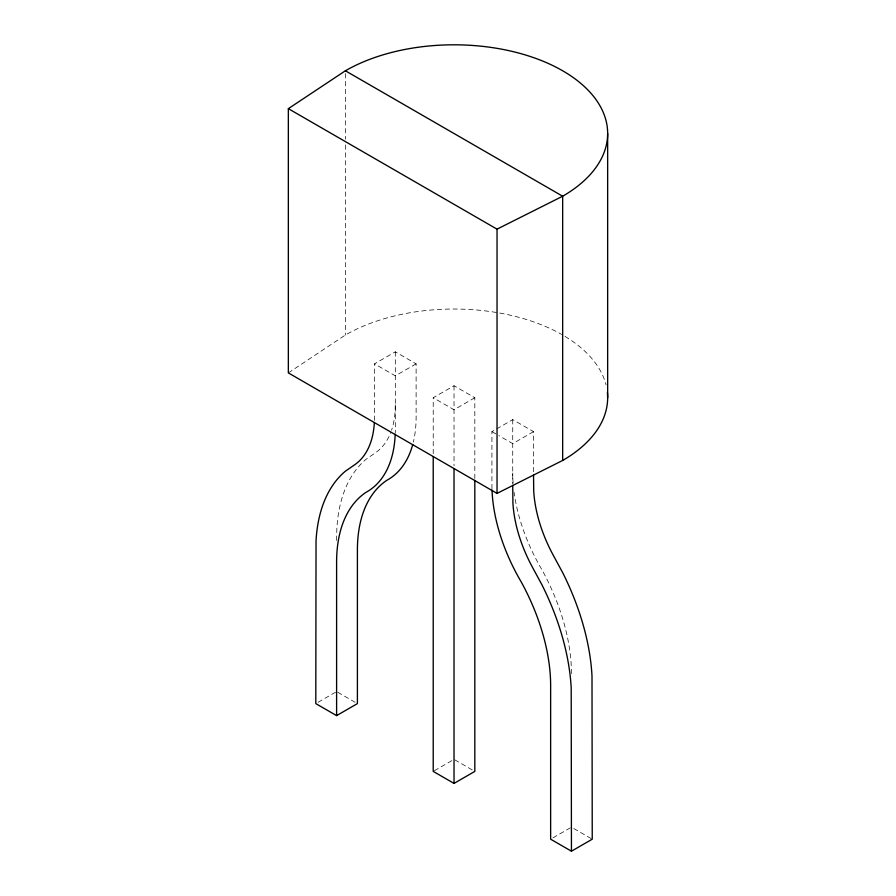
<?xml version="1.0" encoding="UTF-8"?>
<svg xmlns="http://www.w3.org/2000/svg" width="896" height="896" viewBox="0 0 896 896"><rect width="100%" height="100%" fill="white"/><g stroke="black" fill="none" stroke-linecap="round" stroke-linejoin="round"><path stroke-width="0.67" stroke-dasharray="4.48 3.36" d="M374.405 420.493L374.506 363.843L395.315 351.826L416.114 363.843L416.114 417.222A136.584 78.859 60 0 1 413.336 442.154M395.315 404.813L395.136 410.939A107.15 61.858 60 0 1 391.53 430.293M288.344 372.904L345.386 335.014A153.642 88.704 0 0 1 561.568 334.387M416.114 363.843L395.315 375.85L374.506 363.843M433.216 453.712L433.216 397.734L454.026 385.728L474.824 397.734L474.824 478.901M474.824 397.734L454.026 409.741L433.216 397.734M491.982 488.768A136.584 78.859 60 0 1 491.926 485.016L491.926 431.626L495.398 429.632M496.552 428.96L512.736 419.619L533.534 431.626L533.534 472.058M533.534 431.626L512.736 443.643L498.87 435.635M318.114 702.274L335.451 692.261M434.381 770.728L454.026 759.382L472.517 770.067M552.955 837.85L570.293 827.848M491.926 431.626L497.706 434.963M337.758 692.261L355.096 702.274M573.754 828.509L592.245 839.194M512.736 419.619L512.736 484.075M454.026 385.728L454.026 465.73M395.315 351.826L395.315 429.229A136.584 78.859 60 0 1 395.259 432.914M345.386 73.573L345.386 139.283M345.386 144.872L345.386 335.014M336.605 540.456L336.851 528.752A185.83 107.285 60 0 1 366.117 459.234L375.782 452.547A107.15 61.858 60 0 0 390.701 432.578M564.995 336.392A153.642 88.704 0 0 1 606.043 384.877M571.446 673.613A156.397 90.294 60 0 0 542.091 570.024A136.584 78.859 60 0 1 514.08 492.296M513.117 483.134A136.584 78.859 60 0 1 512.736 472.998"/><path stroke-width="1.34" d="M288.344 108.662L345.386 70.784A153.642 88.704 0 0 1 562.666 70.784A153.642 88.704 0 0 1 562.666 196.224L562.666 460.454L497.034 493.394L288.344 372.904L288.344 108.662L497.034 229.152L562.666 196.224L345.386 70.784M374.326 422.946A107.15 61.858 60 0 1 354.984 464.554L345.318 471.251A185.83 107.285 60 0 0 316.042 540.758L315.795 703.606L336.605 715.613L357.403 703.606L357.403 550.043A156.397 90.294 60 0 1 386.758 480.346A136.584 78.859 60 0 0 412.698 444.662M433.216 456.512L433.216 771.4L454.026 783.406L474.824 771.4L474.824 480.301M492.027 490.022A136.584 78.859 60 0 0 521.282 582.03A156.397 90.294 60 0 1 550.637 685.63L550.637 839.194L571.446 851.2L592.245 839.194L591.998 676.066A185.83 107.285 60 0 0 562.733 572.746L553.067 554.904A107.15 61.858 60 0 1 533.714 490.952L533.534 474.846M607.656 133.504L607.656 397.734M571.446 851.2L571.2 688.072A185.83 107.285 60 0 0 541.923 584.763L532.258 566.91A107.15 61.858 60 0 1 512.915 502.958L512.736 485.464M497.034 229.152L497.034 493.394M454.026 468.518L454.026 783.406M336.605 715.613L336.605 562.05A156.397 90.294 60 0 1 365.96 492.352A136.584 78.859 60 0 0 395.214 434.134M607.398 392.582A153.642 88.704 0 0 1 562.666 460.454"/></g></svg>
